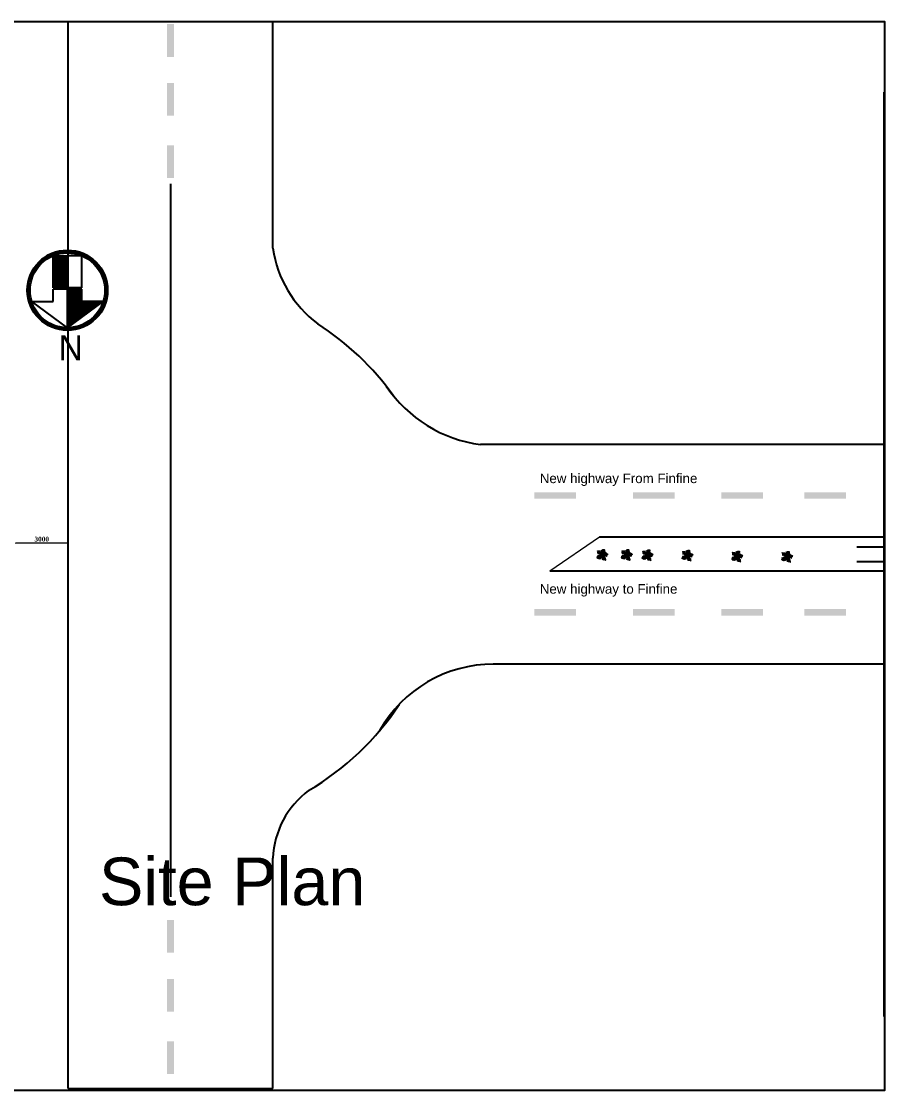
# Model space of a CAD drawing. Header units: millimetres. Extents: x -73920 to 111210, y -48963 to 87920.
# Drawn here: x 66673 to 84786, y -48891 to -26457 of the extents above; entities that cross this region are included whole.
import ezdxf

# ---------------------------------------------------------------- set-up
doc = ezdxf.new("R2010")
doc.units = ezdxf.units.MM
doc.header["$LTSCALE"] = 100
doc.header["$MEASUREMENT"] = 0
doc.linetypes.add('Dot & Dashed', pattern=[670.277762, 352.777767, -176.388884, 0, -141.111112])
doc.linetypes.add('DOT2', pattern=[0.125, 0, -0.125])
for name, color, linetype in [('boiler', 255, 'Continuous'), ('PLANTA', 7, 'Continuous'), ('water', 150, 'DOT2')]:
    doc.layers.add(name, color=color, linetype=linetype)
doc.layers.add('DOOR', color=112, linetype='Continuous', lineweight=20)
doc.layers.add('Furn', color=106, linetype='Continuous', lineweight=9)
doc.styles.add('50', font='arial.ttf', dxfattribs={"height": 150})
doc.styles.add('BOLDTEXT4', font='times.ttf')
doc.styles.add('DIM25', font='simplex.shx', dxfattribs={"width": 0.85, "height": 50})
doc.styles.add('GOTHICE', font='Gothice')
doc.dimstyles.new('DIM25', dxfattribs={"dimtxt": 500, "dimasz": 1, "dimexe": 25, "dimexo": 20, "dimgap": 25, "dimtad": 1, "dimdec": 0, "dimzin": 0, "dimdsep": 46, "dimtxsty": 'DIM25', "dimblk": 'Tick', "dimcen": 0.09, "dimdle": 25, "dimclrd": 256, "dimclre": 256, "dimclrt": 1, "dimadec": 0, "dimazin": 0, "dimtfac": 1, "dimtdec": 0, "dimtix": 1, "dimtmove": 2, "dimatfit": 3, "dimldrblk": 'Tick', "dimfxl": 1, "dimtolj": 1, "dimtzin": 0, "dimlwd": 5, "dimarcsym": 0})

# ---------------------------------------------------------------- blocks, each defined once
blk = doc.blocks.new('*U529')
for p, q in [((-47.498, 19.737), (-55.83, 18.344)), ((-40.615, 13.7), (-55.105, 10.913)), ((-31.5, 4.5), (-52.5, 25.5)), ((-33.37, 6.269), (-52.207, 5.34)), ((-48.585, 21.131), (-49.309, 29.026)), ((-28.299, 3.483), (-47.86, -5.805)), ((-43.513, 28.561), (-42.427, 15.558)), ((-38.442, 26.239), (-34.819, 7.663)), ((-21.416, 3.018), (-38.079, -8.128)), ((-35.544, 28.097), (-24.314, 3.947)), ((0, 0), (-31.5, 4.5)), ((-14.533, 2.09), (-30.834, 25.31)), ((-15.982, 2.09), (-30.11, -9.521)), ((-3.665, 19.273), (-27.574, 35.527)), ((-5.114, 28.097), (-24.676, 40.636)), ((-24.314, 23.917), (-2.941, 13.7)), ((0, 0), (-22.5, -19.5)), ((-7.288, 39.707), (-21.778, 46.673)), ((-6.563, 1.161), (-21.416, -8.128)), ((-20.691, 13.7), (-1.129, 4.876)), ((-8.737, 47.138), (-17.069, 52.711)), ((-10.186, 53.64), (-13.084, 55.962)), ((0, 0), (-10.5, 57)), ((-9.099, 51.782), (-6.563, 55.962)), ((-7.65, 43.423), (-2.578, 49.46)), ((-5.839, 35.992), (4.667, 48.067)), ((-5.114, 27.632), (10.463, 46.673)), ((-2.941, 16.486), (8.652, 37.85)), ((-1.129, 6.734), (9.014, 26.704)), ((0, 0), (27, 9)), ((0, 0), (18, -22.5)), ((3.942, 1.625), (11.187, 24.381)), ((6.478, 1.625), (26.04, -8.592)), ((10.101, 3.483), (17.708, 26.239)), ((11.187, 3.483), (30.749, -5.805)), ((16.259, 5.805), (23.142, 31.348)), ((18.07, 5.805), (35.096, -3.483)), ((22.055, 7.198), (27.489, 32.277)), ((24.229, 7.663), (46.688, 1.625)), ((27, 9), (48, 36)), ((27.127, 9.056), (31.112, 35.992)), ((29.662, 12.307), (48.137, 6.269)), ((31.836, 30.883), (32.561, 16.486)), ((33.285, 16.486), (48.862, 10.913)), ((35.096, 32.741), (37.27, 22.524)), ((36.183, 19.737), (48.137, 17.88)), ((38.719, 34.134), (41.979, 28.561)), ((40.53, 25.775), (48.862, 24.846)), ((43.791, 29.954), (51.036, 30.883)), ((44.153, 36.456), (45.239, 32.741)), ((-17.431, -15.094), (-42.789, -18.809)), ((-28.299, -29.026), (-42.789, -31.348)), ((-24.314, -21.596), (-42.427, -22.06)), ((-30.834, -34.135), (-42.427, -35.528)), ((-34.457, -39.708), (-40.978, -42.494)), ((-26.849, -26.24), (-40.253, -25.775)), ((-22.5, -19.5), (-37.5, -45)), ((-32.646, -36.921), (-31.921, -44.352)), ((-15.257, -12.772), (-30.11, -12.772)), ((-29.023, -30.884), (-27.936, -43.887)), ((-25.038, -23.918), (-22.865, -45.281)), ((-20.691, -18.345), (-17.793, -44.352)), ((-6.563, -5.805), (-19.967, -9.985)), ((-17.069, -15.094), (-12.721, -40.172)), ((-13.446, -11.378), (-8.737, -32.741)), ((-9.461, -8.592), (-6.201, -23.453)), ((-4.752, -3.483), (-3.665, -14.629)), ((2.493, -3.019), (-1.491, -20.202)), ((1.769, -2.555), (24.229, -9.521)), ((5.029, -6.27), (2.131, -25.775)), ((9.014, -11.378), (3.58, -35.992)), ((14.085, -16.951), (6.478, -40.172)), ((7.565, -9.056), (32.198, -14.629)), ((18.07, -22.524), (8.289, -45.745)), ((12.274, -15.094), (36.907, -18.809)), ((20.244, -30.419), (15.897, -44.816)), ((16.259, -19.738), (36.183, -22.989)), ((18, -22.5), (27, -52.5)), ((18.433, -22.524), (40.53, -29.026)), ((19.157, -25.311), (38.719, -33.206)), ((22.78, -37.85), (19.519, -48.532)), ((21.331, -32.741), (39.081, -40.636)), ((22.78, -38.314), (34.372, -44.816)), ((24.591, -45.745), (23.142, -50.854)), ((24.591, -43.423), (30.749, -47.603)), ((26.764, -49.925), (28.213, -50.854))]:
    blk.add_line(p, q)
blk = doc.blocks.new('*X324')
at = {"color": 0}
for p, q in [((9.46, 19.88), (10.89, 19.88)), ((9.46, 19.75), (10.89, 19.75)), ((9.46, 19.62), (10.89, 19.62)), ((9.46, 19.5), (10.89, 19.5)), ((9.46, 19.38), (10.89, 19.38)), ((9.46, 19.25), (10.89, 19.25)), ((9.46, 19.12), (10.89, 19.12)), ((9.46, 19), (10.89, 19)), ((9.46, 18.88), (10.89, 18.88)), ((9.46, 18.75), (10.89, 18.75)), ((9.46, 18.62), (10.89, 18.62)), ((9.46, 18.5), (10.89, 18.5)), ((9.46, 18.38), (10.89, 18.38)), ((9.46, 18.25), (10.89, 18.25)), ((9.46, 18.12), (10.89, 18.12)), ((9.46, 18), (10.89, 18)), ((9.46, 17.88), (10.89, 17.88)), ((9.46, 17.75), (10.89, 17.75)), ((9.46, 17.62), (10.89, 17.62)), ((9.46, 17.5), (10.89, 17.5)), ((9.46, 17.38), (10.89, 17.38)), ((9.46, 17.25), (10.89, 17.25)), ((9.46, 17.12), (10.89, 17.12)), ((9.46, 17), (10.89, 17)), ((9.46, 16.88), (10.89, 16.88))]:
    blk.add_line(p, q, dxfattribs=at)
blk = doc.blocks.new('*X323')
at = {"color": 0}
for p, q in [((28.73, 23.5), (28.96, 23.5)), ((28.9, 23.62), (28.96, 23.62)), ((27.36, 22.5), (28.96, 22.5)), ((27.53, 22.62), (28.96, 22.62)), ((27.7, 22.75), (28.96, 22.75)), ((27.87, 22.88), (28.96, 22.88)), ((28.04, 23), (28.96, 23)), ((28.22, 23.12), (28.96, 23.12)), ((28.39, 23.25), (28.96, 23.25)), ((28.56, 23.38), (28.96, 23.38)), ((25.82, 21.38), (28.96, 21.38)), ((25.99, 21.5), (28.96, 21.5)), ((26.16, 21.62), (28.96, 21.62)), ((26.33, 21.75), (28.96, 21.75)), ((26.5, 21.88), (28.96, 21.88)), ((26.68, 22), (28.96, 22)), ((26.85, 22.12), (28.96, 22.12)), ((27.02, 22.25), (28.96, 22.25)), ((27.19, 22.38), (28.96, 22.38)), ((25.48, 21.12), (28.96, 21.12)), ((25.65, 21.25), (28.96, 21.25)), ((27.53, 21), (28.96, 21)), ((27.53, 20.88), (28.96, 20.88)), ((27.53, 20.75), (28.96, 20.75)), ((27.53, 20.62), (28.96, 20.62)), ((27.53, 20.5), (28.96, 20.5)), ((27.53, 20.38), (28.96, 20.38)), ((27.53, 20.25), (28.96, 20.25)), ((27.53, 20.12), (28.96, 20.12)), ((27.53, 20), (28.96, 20)), ((27.53, 19.88), (28.96, 19.88))]:
    blk.add_line(p, q, dxfattribs=at)
blk = doc.blocks.new('NORTE')
at = {"layer": 'PLANTA'}
for p, q in [((0, 3.73), (-3.55, 1.13)), ((0, 3.73), (0, -0.12)), ((0, 3.73), (3.55, 1.13)), ((-3.55, 1.13), (-1.43, 1.13)), ((-1.43, 1.13), (-1.43, -0.12)), ((1.43, 1.13), (1.43, -0.12)), ((3.55, 1.13), (1.43, 1.13)), ((-1.43, -0.12), (1.43, -0.12)), ((-1.43, -0.26), (1.43, -0.26)), ((-1.43, -0.26), (-1.43, -3.45)), ((0, -0.26), (0, -3.45)), ((1.43, -0.26), (1.43, -3.45)), ((-1.43, -3.45), (0, -3.45)), ((1.43, -3.45), (0, -3.45))]:
    blk.add_line(p, q, dxfattribs=at)
at = {"layer": 'PLANTA', "color": 2}
for radius in [4, 3.73]:
    blk.add_circle((0, 0), radius, dxfattribs=at)
at = {"layer": 'PLANTA', "color": 5}
blk.add_circle((0, 0), 3.86, dxfattribs=at)
at = {"layer": 'PLANTA', "color": 1}
for name, p in [('*X323', (-28.96, -19.94)), ('*X324', (-9.46, -20.23))]:
    blk.add_blockref(name, p, dxfattribs=at)
at = {"layer": 'PLANTA', "color": 6, "style": 'GOTHICE'}
blk.add_text('N', height=2.5, dxfattribs=at).set_placement((-1.53, 4.48))
blk = doc.blocks.new('Tick')
at = {"const_width": 4}
blk.add_lwpolyline([(-7, -7), (7, 7)], dxfattribs=at)
blk = doc.blocks.new('*D612')
at = {"layer": 'boiler', "linetype": 'ByBlock', "lineweight": -2, "transparency": 16777216}
for p, q in [((66549, -37417), (66549, -37422)), ((67652, -37417), (67652, -37422))]:
    blk.add_line(p, q, dxfattribs=at)
at = {"layer": 'boiler', "linetype": 'ByBlock', "lineweight": 5, "transparency": 16777216}
blk.add_line((66550, -37397), (67651, -37397), dxfattribs=at)
at = {"layer": 'DEFPOINTS', "color": 0, "linetype": 'ByBlock', "lineweight": 25, "transparency": 16777216}
for p in [(66549, -37397), (67652, -37397), (67652, -37397)]:
    blk.add_point(p, dxfattribs=at)
at = {"layer": 'boiler', "linetype": 'ByBlock', "lineweight": 5, "transparency": 16777216, "rotation": 180}
blk.add_blockref('Tick', (66549, -37397), dxfattribs=at)
at = {"layer": 'boiler', "linetype": 'ByBlock', "lineweight": 5, "transparency": 16777216}
blk.add_blockref('Tick', (67652, -37397), dxfattribs=at)
at = {"layer": 'boiler', "color": 1, "linetype": 'ByBlock', "lineweight": 25, "transparency": 16777216, "insert": (67101, -37321), "char_height": 500, "attachment_point": 5, "style": 'BOLDTEXT4'}
blk.add_mtext('\\A1;{\\fTimes New Roman|b1|i0|c0|p18;\\H0.2x;\\C0;3000}', dxfattribs=at)

msp = doc.modelspace()

# ---------------------------------------------------------------- hatches: boundary and pattern name
at = {"layer": 'DOOR', "linetype": 'Continuous', "ltscale": 0.2}
for points in [[(69873.02257081, -26515.60908), (69728.68671847, -26515.60908), (69728.68671847, -27201.66746212), (69873.02257081, -27201.66746212)], [(69873.02257081, -27752.43604255), (69728.68671847, -27752.43604255), (69728.68671847, -28438.49442467), (69873.02257081, -28438.49442467)], [(69873.02257081, -29057.92101299), (69728.68671847, -29057.92101299), (69728.68671847, -29743.97939511), (69873.02257081, -29743.97939511)], [(78313.49956056, -36337.08404616), (77438.66001289, -36337.08404616), (77438.66001289, -36474.03732727), (78313.49956056, -36474.03732727)], [(80380.01842566, -36337.08404616), (79505.178878, -36337.08404616), (79505.178878, -36474.03732727), (80380.01842566, -36474.03732727)], [(82233.71669123, -36337.08404616), (81358.87714357, -36337.08404616), (81358.87714357, -36474.03732727), (82233.71669123, -36474.03732727)], [(83976.37812226, -36337.08404616), (83101.5385746, -36337.08404616), (83101.5385746, -36474.03732727), (83976.37812226, -36474.03732727)], [(78313.49956056, -38789.14747566), (77438.66001289, -38789.14747566), (77438.66001289, -38926.10075677), (78313.49956056, -38926.10075677)], [(80380.01842566, -38789.14747566), (79505.178878, -38789.14747566), (79505.178878, -38926.10075677), (80380.01842566, -38926.10075677)], [(82233.71669123, -38789.14747566), (81358.87714357, -38789.14747566), (81358.87714357, -38926.10075677), (82233.71669123, -38926.10075677)], [(83976.37812226, -38789.14747566), (83101.5385746, -38789.14747566), (83101.5385746, -38926.10075677), (83976.37812226, -38926.10075677)], [(69873.02257081, -45311.94221856), (69728.68671847, -45311.94221856), (69728.68671847, -45998.00060068), (69873.02257081, -45998.00060068)], [(69873.02257081, -46548.76918111), (69728.68671847, -46548.76918111), (69728.68671847, -47234.82756323), (69873.02257081, -47234.82756323)], [(69873.02257081, -47854.25415155), (69728.68671847, -47854.25415155), (69728.68671847, -48540.31253367), (69873.02257081, -48540.31253367)]]:
    msp.add_hatch(color=7, dxfattribs=at).paths.add_polyline_path(points)

# ---------------------------------------------------------------- linework, layer by layer
at = {"color": 7}
for p, q in [((67652.12593108, -43846.69165305), (67652.12593108, -26457.48025267)), ((71949.5833582, -31216.914432), (71949.5833582, -26457.48025267)), ((84777.22875365, -35337.5135374), (76308.49645816, -35337.5135374)), ((84777.22875365, -37276.24225096), (78800, -37276.24225096)), ((84777.22875365, -37486.24225096), (84203.54031767, -37486.24225096)), ((84777.22875365, -37793.20349575), (84203.54031767, -37793.20349575)), ((84777.22875365, -37993.20349575), (77761.95859566, -37993.20349575)), ((84777.22875365, -39941.93220931), (76574.9758281, -39941.93220931)), ((67652.12593108, -48845.69864174), (67652.12593108, -43846.69165305)), ((71949.5833582, -48845.69864174), (71949.5833582, -44012.59392125))]:
    msp.add_line(p, q, dxfattribs=at)
for p, q in [((84777.22875365, -47337.46359539), (84777.22875365, -27941.98215132)), ((67652.12593108, -48845.69864174), (71949.5833582, -48845.69864174))]:
    msp.add_line(p, q)
at = {"linetype": 'Dot & Dashed'}
msp.add_line((69800.85464464, -29863.20259903), (69800.85464464, -44825.41605373), dxfattribs=at)
at = {"color": 7}
for centre, radius, start, end in [((74329.73940269, -30875.94246578), 2404.45517277, 188.15250470425, 233.25031192533), ((69800.85464464, -37639.72287335), 5740.04280981, 35.411696053423, 57.427446380831), ((76686.12995215, -32516.3438521), 2846.33192882, 214.14894555357, 262.37587519199), ((76579.86870327, -42684.94401314), 2743.01616768, 89.8977981794, 150.62311740968), ((69800.85464464, -37639.72287335), 5740.04280981, 300.349453903221, 326.814149373621), ((73826.65739718, -44097.76669152), 1879.00541474, 126.79799927086, 177.40196971796)]:
    msp.add_arc(centre, radius, start, end, dxfattribs=at)
at = {"layer": 'DOOR', "color": 7, "linetype": 'Continuous', "ltscale": 0.2}
msp.add_line((78800, -37276.24225096), (77761.95859566, -37993.20349575), dxfattribs=at)
at = {"layer": 'water', "color": 0, "linetype": 'ByBlock', "lineweight": 25}
msp.add_lwpolyline([(51724.39125738, -26457.48025267), (84785.60874262, -26457.48025267), (84785.60874262, -48890.59794062), (51724.39125738, -48890.59794062)], close=True, dxfattribs=at)

# ---------------------------------------------------------------- block references
at = {"xscale": 210.4698614010561, "yscale": 210.4698614010561, "zscale": 210.4698614010561, "rotation": 180}
msp.add_blockref('NORTE', (67640, -32099.01700736), dxfattribs=at)
at = {"layer": 'Furn', "ltscale": 0.2, "xscale": 2.225469025044434, "yscale": 2.225469025044434, "zscale": 2.225469024758553, "rotation": 270}
for p in [(78857.09256419, -37656.68423647), (79369.0883659, -37656.68423647), (79805.6028106, -37662.82346137), (80643.60700889, -37667.42788004), (81687.27524119, -37687.38036095), (82734.01308594, -37695.05439207)]:
    msp.add_blockref('*U529', p, dxfattribs=at)

# ---------------------------------------------------------------- texts
at = {"layer": 'water', "color": 0, "linetype": 'ByBlock', "lineweight": 25, "attachment_point": 1, "style": '50'}
for s, width, insert, char_height in [('New highway From Finfine', 19983.4215506615, (77550.04422302, -35944.72483906), 200), ('New highway to Finfine', 19983.4215506615, (77550.04422302, -38264.72483906), 200), ('Site Plan', 7129.9557769817, (68300.89886765, -44000.14089279), 1000)]:
    msp.add_mtext_dynamic_manual_height_columns(s, width=width, gutter_width=250, heights=[0], dxfattribs=dict(at, insert=insert, char_height=char_height))

# ---------------------------------------------------------------- dimensions: what is measured, and where the dimension line sits
at = {"layer": 'boiler', "color": 0, "linetype": 'ByBlock', "lineweight": 25}
dim = msp.add_linear_dim(base=(67652.12593108, -37396.81760449), p1=(66548.90770434, -37396.81760448), p2=(67652.12593108, -37396.81760448), text='{\\fTimes New Roman|b1|i0|c0|p18;\\H0.2x;\\C0;3000}', dimstyle='DIM25', override={"dimtxsty": 'BOLDTEXT4'}, dxfattribs=at)
dim.commit()
dim.dimension.update_dxf_attribs({"geometry": '*D612', "text_midpoint": (67100.51681771, -37320.76991663)})

doc.saveas('drawing.dxf')
